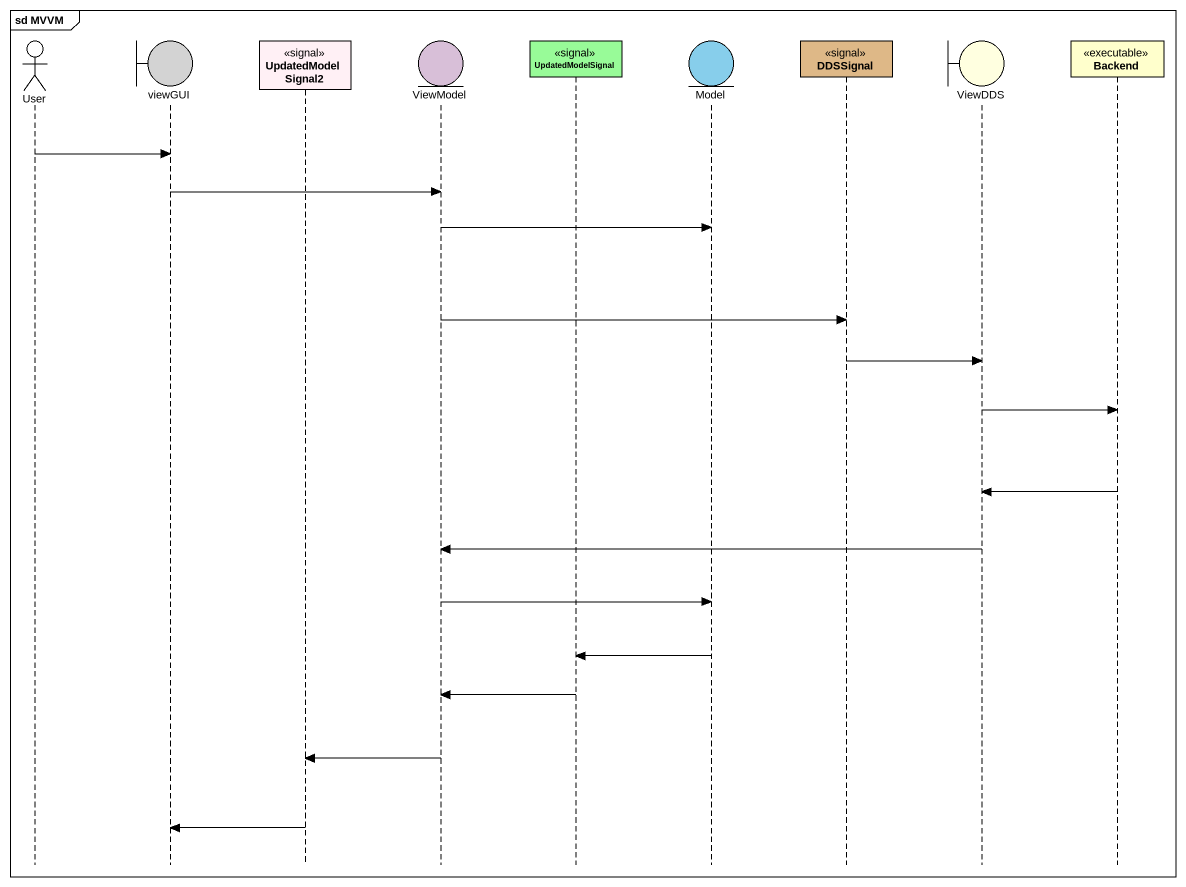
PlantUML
@startuml
mainframe sd MVVM
hide footbox
actor User
boundary viewGUI #D3D3D3
participant UpdatedModelSignal2 <<signal>> #FFF0F5
entity ViewModel #D8BFD8
participant UpdatedModelSignal <<signal>> #98FB98
entity Model #87CEEB
participant DDSSignal <<signal>> #DEB887
boundary ViewDDS #FFFFE0
participant Backend <<executable>>

User -> viewGUI
viewGUI -> ViewModel
ViewModel -> Model
ViewModel -> DDSSignal
DDSSignal -> ViewDDS
ViewDDS -> Backend
Backend -> ViewDDS
ViewDDS -> ViewModel
ViewModel -> Model
Model -> UpdatedModelSignal
UpdatedModelSignal -> ViewModel
ViewModel -> UpdatedModelSignal2
UpdatedModelSignal2 -> viewGUI
@enduml
